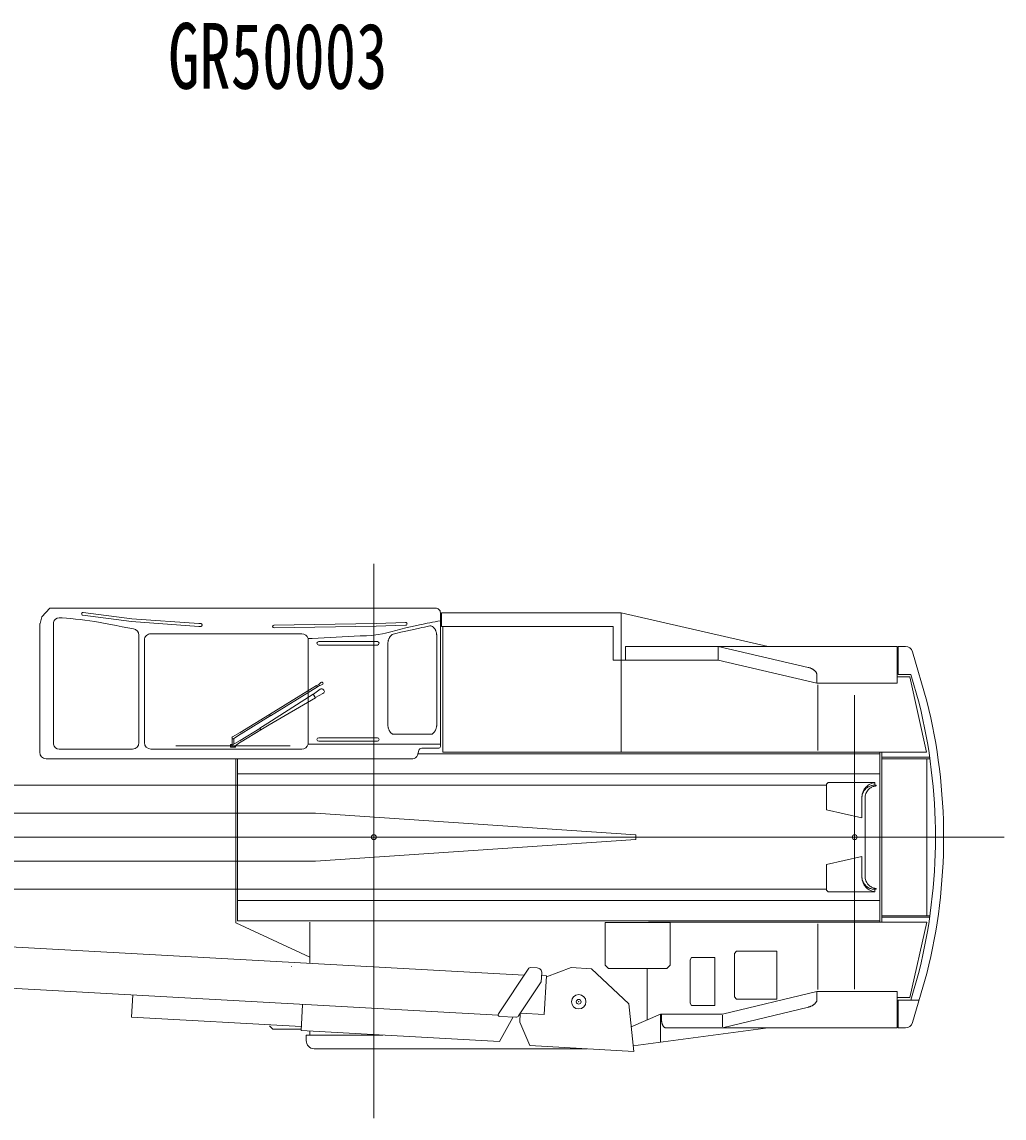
# Model space of a CAD drawing. Units: millimetres, scale not verified. Extents: x -34130 to 33905, y -21736 to 21716.
# Drawn here: x 6014 to 12142, y 14877 to 21716 of the extents above; entities that cross this region are included whole.
import ezdxf
from ezdxf.enums import TextEntityAlignment as Align

# ---------------------------------------------------------------- set-up
doc = ezdxf.new("R2010")
doc.units = ezdxf.units.MM
doc.header["$LTSCALE"] = 60
doc.header["$PDMODE"] = 32
doc.header["$PDSIZE"] = 30
doc.layers.add('0-0_0', color=3, linetype='Continuous', lineweight=18)
doc.styles.add('ＭＳ ゴシック', font='')
doc.styles.get('ＭＳ ゴシック').set_extended_font_data('MS Gothic')

msp = doc.modelspace()

# ---------------------------------------------------------------- linework, layer by layer
at = {"layer": '0-0_0', "color": 7}
for p, q in [((8209.47, 18334.38), (8209.47, 14876.98)), ((8594.56, 18059.38), (6186.76, 18059.38)), ((6698.97, 17991.98), (6396.06, 18031.08)), ((7117.66, 17962.18), (6698.97, 17991.98)), ((8624.56, 17194.48), (8624.56, 18029.38)), ((9753.56, 18029.48), (8631.47, 18029.48)), ((8631.47, 17944.48), (8631.47, 18029.48)), ((10669.47, 17819.48), (9753.56, 18029.48)), ((9753.56, 17734.48), (9753.56, 18029.48)), ((6124.56, 17963.28), (6124.56, 17159.38)), ((6210.87, 17209.38), (6210.87, 17969.38)), ((7129.56, 17944.88), (7116.76, 17944.88)), ((7129.56, 17962.18), (7117.06, 17962.18)), ((8224.37, 17963.58), (7586.47, 17953.38)), ((8224.76, 17946.28), (7586.76, 17936.08)), ((8407.47, 17969.18), (8224.37, 17963.58)), ((8407.97, 17951.88), (8224.76, 17946.28)), ((9703.56, 17944.48), (8631.47, 17944.48)), ((8639.47, 17159.48), (8639.47, 17944.48)), ((9703.56, 17734.48), (9703.56, 17944.48)), ((6743.87, 17219.48), (6743.87, 17889.68)), ((6778.16, 17218.98), (6778.16, 17859.88)), ((7824.56, 17869.38), (7799.37, 17869.38)), ((7800.56, 17209.48), (7800.56, 17869.38)), ((8124.56, 17885.28), (7824.56, 17869.48)), ((8602.56, 17339.48), (8602.56, 17879.58)), ((8231.47, 17850.38), (7865.56, 17850.38)), ((8231.66, 17828.38), (7865.56, 17828.38)), ((8296.16, 17339.48), (8296.16, 17828.48)), ((9779.47, 17734.48), (9779.47, 17819.48)), ((10420.37, 17819.48), (9779.47, 17819.48)), ((10357.47, 17734.48), (10357.47, 17819.48)), ((10357.47, 17819.38), (10919.26, 17689.18)), ((10420.37, 17819.48), (11472.26, 17819.48)), ((11480.97, 17645.18), (11480.97, 17819.48)), ((11527.56, 17819.48), (11480.97, 17819.48)), ((11571.06, 17786.58), (11660.47, 17478.88)), ((10357.47, 17734.48), (9703.56, 17734.48)), ((9752.47, 17159.48), (9752.47, 17734.48)), ((10357.47, 17734.38), (10974.47, 17591.38)), ((7865.37, 17582.88), (7853.26, 17575.48)), ((10974.47, 17591.48), (10974.47, 17641.58)), ((10979.47, 17170.88), (10979.47, 17580.38)), ((11474.47, 17629.48), (11552.87, 17629.48)), ((11559.06, 17645.18), (11480.97, 17645.18)), ((11552.87, 17629.48), (11658.76, 17159.48)), ((11559.06, 17645.18), (11611.26, 17465.58)), ((7831.47, 17522.68), (7548.97, 17340.78)), ((7852.56, 17576.58), (7557.76, 17395.58)), ((7858.66, 17566.78), (7563.76, 17385.78)), ((7831.47, 17522.68), (7845.66, 17499.68)), ((7832.37, 17521.28), (7875.16, 17552.38)), ((7844.76, 17501.08), (7891.87, 17525.18)), ((7852.56, 17576.58), (7858.66, 17566.78)), ((7870.06, 17575.18), (7857.97, 17567.78)), ((11209.47, 17514.68), (11209.47, 15680.78)), ((7555.47, 17330.08), (7845.66, 17499.68)), ((7558.26, 17394.68), (7376.16, 17282.98)), ((7563.16, 17386.58), (7381.16, 17274.88)), ((7557.76, 17395.58), (7563.76, 17385.78)), ((7498.56, 17308.08), (7376.37, 17233.08)), ((7548.97, 17340.78), (7497.76, 17309.38)), ((7497.76, 17309.38), (7504.37, 17298.68)), ((7555.47, 17330.08), (7504.37, 17298.68)), ((7325.56, 17207.98), (7325.56, 17244.58)), ((7375.16, 17282.58), (7327.16, 17255.48)), ((7380.26, 17274.18), (7334.47, 17243.58)), ((7335.56, 17211.28), (7335.56, 17244.38)), ((7503.56, 17299.98), (7381.37, 17224.98)), ((8231.47, 17250.38), (7865.56, 17250.38)), ((8563.37, 17271.38), (8335.37, 17271.38)), ((6703.87, 17179.38), (6245.56, 17179.38)), ((7760.56, 17179.38), (6818.16, 17179.38)), ((7687.56, 17199.48), (6973.56, 17199.48)), ((7315.56, 17190.88), (7315.56, 17207.98)), ((7325.56, 17207.98), (7315.56, 17207.98)), ((7345.56, 17190.88), (7315.56, 17190.88)), ((7375.06, 17232.58), (7326.76, 17206.48)), ((7380.37, 17224.08), (7335.16, 17192.88)), ((7345.56, 17190.88), (7345.56, 17200.08)), ((8624.56, 17209.48), (7799.37, 17209.48)), ((8231.66, 17228.38), (7865.56, 17228.38)), ((8481.16, 17140.68), (8490.16, 17170.28)), ((8614.56, 17184.48), (8509.26, 17184.48)), ((8452.47, 17119.38), (6164.56, 17119.38)), ((7348.56, 17119.38), (7348.56, 16094.38)), ((7358.56, 17119.38), (7358.56, 16108.38)), ((8484.16, 17150.38), (11367.47, 17150.38)), ((8639.47, 17159.48), (11658.76, 17159.48)), ((11367.47, 17159.48), (11367.47, 16099.38)), ((11379.47, 17159.48), (11379.47, 16099.38)), ((11379.47, 17128.38), (11677.47, 17128.38)), ((11379.47, 17119.38), (11680.47, 17119.38)), ((11659.47, 17119.38), (11659.47, 16139.38)), ((7358.56, 17024.38), (11367.47, 17024.38)), ((1053.76, 16629.38), (12141.76, 16629.38)), ((7358.56, 16234.38), (11367.47, 16234.38)), ((7348.56, 16094.38), (7809.46, 15880.68)), ((7358.56, 16108.38), (11367.47, 16108.38)), ((7809.46, 16098.38), (7809.46, 15842.28)), ((9652.26, 16096.38), (9652.26, 15831.38)), ((9652.26, 16096.38), (10058.66, 16096.38)), ((9922.47, 16099.38), (11660.37, 16099.38)), ((10058.66, 16096.38), (10058.66, 15831.38)), ((10979.47, 16087.98), (10979.47, 15679.68)), ((11379.47, 16139.38), (11678.66, 16139.38)), ((11379.47, 16130.38), (11677.37, 16130.38)), ((11554.47, 15629.38), (11660.37, 16099.38)), ((10183.06, 15864.38), (10190.66, 15879.38)), ((10190.66, 15879.38), (10337.66, 15879.38)), ((10337.66, 15879.38), (10337.66, 15579.38)), ((10459.06, 15904.38), (10471.76, 15919.38)), ((10459.06, 15904.38), (10459.06, 15634.38)), ((10471.76, 15919.38), (10724.06, 15919.38)), ((10724.06, 15919.38), (10724.06, 15619.38)), ((9673.66, 15809.98), (9652.26, 15831.38)), ((9673.66, 15809.98), (10037.26, 15809.98)), ((9914.47, 15809.98), (9914.47, 15488.48)), ((10037.26, 15809.98), (10058.66, 15831.38)), ((10183.06, 15864.38), (10183.06, 15594.38)), ((11559.06, 15613.68), (11611.26, 15793.28)), ((11571.06, 15472.28), (11660.47, 15779.98)), ((10974.47, 15667.48), (10384.47, 15524.48)), ((10974.47, 15667.48), (11474.47, 15667.48)), ((10974.47, 15667.48), (10974.47, 15617.38)), ((11474.47, 15667.48), (11474.47, 15439.48)), ((10183.06, 15594.38), (10190.66, 15579.38)), ((10459.06, 15634.38), (10471.76, 15619.38)), ((10471.76, 15619.38), (10724.06, 15619.38)), ((11474.47, 15629.38), (11554.47, 15629.38)), ((11480.97, 15613.68), (11480.97, 15439.48)), ((11612.16, 15613.68), (11480.97, 15613.68)), ((10190.66, 15579.38), (10337.66, 15579.38)), ((10384.47, 15439.48), (10921.66, 15569.68)), ((9815.47, 15445.48), (9997.56, 15524.48)), ((9997.56, 15524.48), (9997.56, 15349.58)), ((9997.56, 15524.48), (10384.47, 15524.48)), ((10004.47, 15524.48), (10004.47, 15490.68)), ((10384.47, 15519.98), (10384.47, 15446.98)), ((7559.16, 15452.08), (7579.16, 15432.08)), ((7579.16, 15432.08), (7755.66, 15432.08)), ((7787.47, 15394.38), (8265.26, 15394.38)), ((7787.47, 15394.38), (7787.47, 15360.58)), ((7809.46, 15419.58), (7809.46, 15394.38)), ((9827.66, 15326.88), (10669.56, 15439.48)), ((10033.87, 15439.48), (11474.47, 15439.48)), ((11527.56, 15439.48), (11480.97, 15439.48)), ((9537.37, 15309.38), (7836.16, 15309.38))]:
    msp.add_line(p, q, dxfattribs=at)
at = {"layer": '0-0_0', "color": 5}
for p, q in [((11044.47, 16970.38), (11034.47, 16960.38)), ((11044.47, 16970.38), (11334.47, 16970.38)), ((11209.47, 17006.28), (11209.47, 16629.38)), ((11334.47, 16970.38), (11334.47, 16954.38)), ((2634.56, 16954.38), (11026.47, 16954.38)), ((11026.47, 16954.38), (11034.47, 16954.38)), ((11034.47, 16799.38), (11034.47, 16960.38)), ((11334.47, 16954.38), (11344.47, 16954.38)), ((11344.47, 16954.38), (11344.47, 16949.28)), ((11254.47, 16874.38), (11254.47, 16749.38)), ((11274.47, 16874.38), (11274.47, 16629.38)), ((7844.47, 16779.38), (9844.47, 16644.38)), ((11254.47, 16749.38), (11034.47, 16799.38)), ((9844.47, 16629.38), (9844.47, 16644.38)), ((9844.47, 16629.38), (9844.47, 16614.38)), ((11209.47, 16252.58), (11209.47, 16629.38)), ((11274.47, 16384.38), (11274.47, 16629.38)), ((7844.47, 16479.38), (9844.47, 16614.38)), ((11254.47, 16509.38), (11034.47, 16459.38)), ((11254.47, 16384.38), (11254.47, 16509.38)), ((5344.47, 16479.38), (7844.47, 16479.38)), ((11034.47, 16459.38), (11034.47, 16298.38)), ((2634.56, 16304.38), (11026.47, 16304.38)), ((11026.47, 16304.38), (11034.47, 16304.38)), ((11044.47, 16288.38), (11034.47, 16298.38)), ((11044.47, 16288.38), (11334.47, 16288.38)), ((11334.47, 16288.38), (11334.47, 16304.38)), ((11334.47, 16304.38), (11344.47, 16304.38)), ((11344.47, 16304.38), (11344.47, 16309.58))]:
    msp.add_line(p, q, dxfattribs=at)
at = {"layer": '0-0_0', "color": 2}
for p, q in [((3280.26, 16092.48), (9146.97, 15768.38)), ((3266.06, 15835.88), (8985.06, 15519.88)), ((9175.87, 15811.88), (8986.56, 15526.88)), ((9184.76, 15816.38), (9228.97, 15813.88)), ((9285.97, 15757.98), (9441.37, 15815.48)), ((9441.37, 15815.48), (9567.87, 15808.48)), ((9800.47, 15590.38), (9568.16, 15808.48)), ((9254.16, 15727.38), (9257.26, 15782.28)), ((9256.37, 15766.08), (9286.26, 15764.48)), ((9272.97, 15522.38), (9286.26, 15764.48)), ((9254.16, 15727.38), (9112.97, 15514.68)), ((6697.16, 15506.58), (6704.87, 15645.88)), ((7755.16, 15422.58), (7763.97, 15583.38)), ((9120.16, 15475.68), (9123.16, 15530.58)), ((9123.56, 15530.58), (9272.97, 15522.38)), ((9831.16, 15293.18), (9800.47, 15590.38)), ((7756.56, 15448.08), (6697.16, 15506.58)), ((9076.66, 15504.88), (8993.56, 15354.18)), ((9095.26, 15505.78), (8994.37, 15511.38)), ((9076.66, 15504.88), (9076.76, 15506.88)), ((9111.66, 15512.88), (9112.16, 15512.88)), ((9112.16, 15512.88), (9112.16, 15513.58)), ((9120.16, 15475.68), (9182.16, 15329.08)), ((7755.16, 15422.58), (8993.56, 15354.18)), ((9182.16, 15329.08), (9831.16, 15293.18))]:
    msp.add_line(p, q, dxfattribs=at)
at = {"layer": '0-0_0', "color": 7}
for points in [[(6187.06, 18059.38), (6137.16, 18004.28), (6127.06, 17963.28)], [(6709.76, 17929.28), (6675.47, 17935.18), (6638.37, 17942.98), (6602.56, 17950.28), (6567.76, 17957.08), (6533.87, 17963.38), (6500.87, 17969.18), (6468.56, 17974.38), (6437.26, 17979.18), (6406.66, 17983.48), (6376.97, 17987.18), (6347.97, 17990.48), (6319.76, 17993.18), (6292.26, 17995.48), (6265.56, 17997.18), (6246.87, 17998.08)], [(7116.76, 17944.88), (6697.26, 17974.68), (6393.87, 18013.98)], [(7129.56, 17944.88), (7130.47, 17944.98), (7131.47, 17945.08), (7132.37, 17945.38), (7133.16, 17945.68), (7133.97, 17946.08), (7134.76, 17946.68), (7135.47, 17947.28), (7136.16, 17947.98), (7136.66, 17948.68), (7137.16, 17949.48), (7137.56, 17950.38), (7137.87, 17951.18), (7138.06, 17952.18), (7138.16, 17953.08), (7138.16, 17953.98), (7138.06, 17954.88), (7137.87, 17955.88), (7137.56, 17956.68), (7137.16, 17957.58), (7136.66, 17958.38), (7136.16, 17959.08), (7135.47, 17959.78), (7134.76, 17960.38), (7133.97, 17960.98), (7133.16, 17961.38), (7132.37, 17961.68), (7131.47, 17961.98), (7130.47, 17962.18), (7129.56, 17962.18)], [(8493.47, 17953.88), (8466.97, 17948.38), (8438.06, 17942.08), (8408.47, 17935.28), (8378.06, 17927.98), (8346.76, 17920.18), (8314.76, 17911.78), (8281.87, 17902.98), (8262.66, 17898.28), (8235.56, 17893.58), (8192.97, 17888.68), (8163.66, 17886.68), (8124.56, 17885.28)], [(8493.47, 17933.88), (8466.97, 17928.48), (8438.06, 17922.18), (8408.47, 17915.38), (8378.06, 17908.08), (8346.76, 17900.28), (8329.37, 17895.78)], [(8602.56, 17875.78), (8602.56, 17879.08), (8602.47, 17882.28), (8602.37, 17885.48), (8602.06, 17888.68), (8601.76, 17891.88), (8601.37, 17895.08), (8600.87, 17898.28), (8600.26, 17901.48), (8599.56, 17904.68), (8598.76, 17907.78), (8597.87, 17910.88), (8596.87, 17913.98), (8595.87, 17916.98), (8594.56, 17919.98), (8593.26, 17922.98), (8591.87, 17925.88), (8590.26, 17928.68), (8588.56, 17931.38), (8586.66, 17933.98), (8584.66, 17936.48), (8582.47, 17938.88), (8580.06, 17941.08), (8577.47, 17942.98), (8574.76, 17944.68), (8571.76, 17946.08), (8568.76, 17947.08), (8565.56, 17947.58), (8562.37, 17947.68), (8559.16, 17947.28)], [(7760.56, 17899.38), (7574.56, 17899.38), (6817.76, 17899.38)], [(8329.37, 17895.78), (8326.66, 17894.88), (8324.06, 17893.58), (8321.66, 17892.18), (8319.37, 17890.48), (8317.16, 17888.58), (8315.16, 17886.48), (8313.26, 17884.38), (8311.47, 17882.08), (8309.87, 17879.68), (8308.37, 17877.28), (8306.97, 17874.78), (8305.66, 17872.18), (8304.47, 17869.58), (8303.37, 17866.88), (8302.37, 17864.28), (8301.47, 17861.48), (8300.56, 17858.78), (8299.87, 17855.98), (8299.16, 17853.18), (8298.56, 17850.38), (8297.97, 17847.58), (8297.56, 17844.78), (8297.16, 17841.88), (8296.87, 17839.08), (8296.56, 17836.18), (8296.37, 17833.28), (8296.26, 17830.48), (8296.16, 17827.58), (8296.16, 17824.68)], [(10974.47, 17591.48), (11474.47, 17591.48), (11474.47, 17817.18)], [(10974.47, 17641.48), (10974.37, 17644.18), (10973.87, 17646.88), (10973.16, 17649.38), (10972.26, 17651.88), (10971.06, 17654.38), (10969.76, 17656.68), (10968.37, 17658.98), (10966.76, 17661.08), (10965.06, 17663.18), (10963.26, 17665.18), (10961.47, 17667.08), (10959.47, 17668.88), (10957.47, 17670.68), (10955.37, 17672.38), (10953.26, 17673.98), (10951.06, 17675.48), (10948.76, 17676.98), (10946.56, 17678.38), (10944.16, 17679.68), (10941.87, 17680.98), (10939.47, 17682.18), (10936.97, 17683.28), (10934.56, 17684.28), (10932.06, 17685.28), (10929.56, 17686.28), (10926.97, 17687.08), (10924.47, 17687.88), (10921.87, 17688.58), (10919.26, 17689.28)], [(8296.16, 17343.38), (8296.16, 17340.28), (8296.26, 17337.18), (8296.37, 17334.08), (8296.66, 17330.98), (8296.97, 17327.98), (8297.26, 17324.88), (8297.76, 17321.88), (8298.26, 17318.78), (8298.87, 17315.78), (8299.66, 17312.78), (8300.47, 17309.78), (8301.26, 17306.88), (8302.26, 17303.98), (8303.37, 17301.08), (8304.56, 17298.18), (8305.87, 17295.38), (8307.26, 17292.68), (8308.76, 17289.98), (8310.47, 17287.38), (8312.26, 17284.88), (8314.26, 17282.48), (8316.37, 17280.28), (8318.56, 17278.18), (8321.06, 17276.28), (8323.66, 17274.68), (8326.37, 17273.28), (8329.26, 17272.28), (8332.37, 17271.68), (8335.37, 17271.38)], [(8563.37, 17271.38), (8566.47, 17271.68), (8569.47, 17272.28), (8572.37, 17273.28), (8575.16, 17274.68), (8577.76, 17276.28), (8580.16, 17278.18), (8582.47, 17280.28), (8584.56, 17282.48), (8586.47, 17284.88), (8588.26, 17287.38), (8589.97, 17289.98), (8591.47, 17292.68), (8592.87, 17295.38), (8594.16, 17298.18), (8595.37, 17301.08), (8596.47, 17303.98), (8597.47, 17306.88), (8598.37, 17309.78), (8599.16, 17312.78), (8599.87, 17315.78), (8600.47, 17318.78), (8600.97, 17321.88), (8601.47, 17324.88), (8601.87, 17327.98), (8602.16, 17330.98), (8602.37, 17334.08), (8602.47, 17337.18), (8602.56, 17340.28), (8602.56, 17343.38)], [(10921.66, 15569.68), (10924.16, 15570.28), (10926.76, 15570.98), (10929.16, 15571.78), (10931.66, 15572.68), (10934.06, 15573.58), (10936.47, 15574.68), (10938.87, 15575.68), (10941.26, 15576.88), (10943.56, 15578.08), (10945.87, 15579.38), (10948.06, 15580.68), (10950.26, 15582.08), (10952.37, 15583.58), (10954.47, 15585.18), (10956.56, 15586.78), (10958.56, 15588.48), (10960.47, 15590.28), (10962.26, 15592.08), (10964.06, 15593.98), (10965.76, 15595.98), (10967.37, 15598.08), (10968.87, 15600.18), (10970.16, 15602.48), (10971.37, 15604.78), (10972.47, 15607.18), (10973.26, 15609.58), (10973.97, 15612.18), (10974.37, 15614.78), (10974.47, 15617.38)], [(10004.47, 15490.68), (10004.56, 15488.38), (10004.56, 15486.18), (10004.76, 15483.98), (10004.97, 15481.78), (10005.16, 15479.58), (10005.47, 15477.38), (10005.87, 15475.18), (10006.26, 15472.98), (10006.76, 15470.78), (10007.37, 15468.68), (10007.97, 15466.48), (10008.66, 15464.38), (10009.37, 15462.28), (10010.26, 15460.28), (10011.16, 15458.18), (10012.16, 15456.18), (10013.16, 15454.28), (10014.37, 15452.38), (10015.56, 15450.58), (10016.97, 15448.78), (10018.47, 15447.08), (10019.97, 15445.48), (10021.66, 15444.08), (10023.47, 15442.78), (10025.37, 15441.58), (10027.37, 15440.68), (10029.47, 15439.98), (10031.66, 15439.58), (10033.87, 15439.48)]]:
    msp.add_lwpolyline(points, dxfattribs=at)
at = {"layer": '0-0_0', "color": 5}
for points in [[(11254.47, 16878.38), (11255.76, 16893.58), (11256.97, 16899.68), (11259.47, 16908.38), (11264.47, 16920.18), (11269.47, 16928.78), (11274.47, 16935.68), (11279.47, 16941.48), (11284.47, 16946.38), (11289.47, 16950.68), (11294.47, 16954.28), (11299.47, 16957.48), (11304.47, 16960.28), (11309.47, 16962.68), (11314.47, 16964.68), (11319.47, 16966.38), (11324.47, 16967.78), (11329.47, 16968.88), (11334.47, 16969.68)], [(11254.47, 16874.38), (11255.76, 16888.48), (11256.97, 16894.28), (11259.47, 16902.28), (11264.47, 16913.18), (11269.47, 16921.08), (11274.47, 16927.38), (11279.47, 16932.48), (11284.47, 16936.88), (11289.47, 16940.58), (11294.47, 16943.68), (11299.47, 16946.38), (11304.47, 16948.58), (11309.47, 16950.38), (11314.47, 16951.88), (11319.47, 16952.98), (11324.47, 16953.78), (11329.47, 16954.28), (11334.47, 16954.38)], [(11274.47, 16874.38), (11275.76, 16888.08), (11276.97, 16893.58), (11279.47, 16901.38), (11284.47, 16911.88), (11289.47, 16919.38), (11294.47, 16925.38), (11299.47, 16930.28), (11304.47, 16934.38), (11309.47, 16937.88), (11314.47, 16940.78), (11319.47, 16943.18), (11324.47, 16945.18), (11329.47, 16946.68), (11334.47, 16947.88), (11339.47, 16948.78), (11344.47, 16949.28)], [(3169.47, 16649.38), (5344.47, 16779.38), (7844.47, 16779.38)], [(11254.47, 16384.38), (11255.76, 16370.38), (11256.97, 16364.58), (11259.47, 16356.58), (11264.47, 16345.68), (11269.47, 16337.78), (11274.47, 16331.48), (11279.47, 16326.38), (11284.47, 16321.98), (11289.47, 16318.28), (11294.47, 16315.18), (11299.47, 16312.48), (11304.47, 16310.28), (11309.47, 16308.48), (11314.47, 16306.98), (11319.47, 16305.88), (11324.47, 16305.08), (11329.47, 16304.58), (11334.47, 16304.38)], [(11254.47, 16380.38), (11255.76, 16365.28), (11256.97, 16359.08), (11259.47, 16350.48), (11264.47, 16338.68), (11269.47, 16330.08), (11274.47, 16323.18), (11279.47, 16317.38), (11284.47, 16312.48), (11289.47, 16308.18), (11294.47, 16304.58), (11299.47, 16301.38), (11304.47, 16298.58), (11309.47, 16296.18), (11314.47, 16294.18), (11319.47, 16292.48), (11324.47, 16291.08), (11329.47, 16289.98), (11334.47, 16289.18)], [(11274.47, 16384.38), (11275.76, 16370.78), (11276.97, 16365.18), (11279.47, 16357.48), (11284.47, 16346.98), (11289.47, 16339.38), (11294.47, 16333.48), (11299.47, 16328.48), (11304.47, 16324.38), (11309.47, 16320.98), (11314.47, 16318.08), (11319.47, 16315.68), (11324.47, 16313.68), (11329.47, 16312.18), (11334.47, 16310.98), (11339.47, 16310.08), (11344.47, 16309.58)]]:
    msp.add_lwpolyline(points, dxfattribs=at)
at = {"layer": '0-0_0', "color": 1}
msp.add_circle((7695.87, 15821.88), 0.5, dxfattribs=at)
msp.add_circle((7695.87, 15821.88), 0.5, dxfattribs=at)
msp.add_circle((7695.87, 15821.88), 0.5, dxfattribs=at)
at = {"layer": '0-0_0', "color": 2}
msp.add_circle((9487.66, 15602.58), 45, dxfattribs=at)
at = {"layer": '0-0_0', "color": 7}
for centre, radius, start, end in [((8594.56, 18029.38), 30, 359.99996, 90), ((6245.37, 17963.18), 35, 87.4733, 169.689), ((6394.97, 18022.48), 8.65, 81.3797, 262.6344), ((6703.87, 17889.68), 40, 0.00004, 81.5634), ((7586.66, 17944.68), 8.65, 90.9974, 270.8345), ((8407.76, 17960.58), 8.65, 270.7044, 91.7513), ((9344.76, 13941.28), 4101.85, 100.111, 101.978), ((9344.76, 13921.38), 4101.85, 101.042, 101.978), ((6818.16, 17859.38), 40, 89.3683, 180), ((7760.56, 17859.38), 40, 14.4775, 90), ((7865.56, 17839.38), 11, 90, 270), ((8231.47, 17839.38), 11, 270, 89.9999), ((11472.26, 17817.18), 2.2, 0, 90), ((11527.06, 17773.48), 46, 16.1917, 89.9983), ((7839.16, 17625.48), 50, 301.5388, 321.5451), ((7896.16, 17532.58), 50, 101.533, 121.539), ((7884.56, 17589.38), 8, 281.5326, 141.545), ((7884.56, 17539.38), 16, 297.1244, 125.953), ((8244.47, 16629.48), 3469, 359.99966, 13.9471), ((8244.47, 16629.38), 3520, 346.0365, 13.967), ((7330.56, 17249.38), 7, 118.927, 303.6912), ((7865.56, 17239.38), 11, 90, 270), ((8231.47, 17239.38), 11, 270, 89.9999), ((6245.56, 17214.38), 35, 188.213, 270), ((6703.87, 17219.48), 40, 270, 359.99996), ((6818.16, 17219.48), 40, 180, 270), ((7330.56, 17199.38), 8, 118.427, 304.6506), ((7760.56, 17219.38), 40, 270, 345.5239), ((8509.26, 17164.48), 20, 89.9999, 163.139), ((8614.56, 17194.48), 10, 270, 359.99996), ((6164.56, 17159.38), 40, 180, 270), ((8452.47, 17149.38), 30, 270, 343.1395), ((8244.47, 16629.38), 3469, 346.0529, 0.00014), ((11527.06, 15485.48), 46, 270.0017, 343.8083), ((7838.66, 15360.58), 51.2, 180, 267.1612)]:
    msp.add_arc(centre, radius, start, end, dxfattribs=at)
at = {"layer": '0-0_0', "color": 2}
for centre, radius, start, end in [((9184.16, 15806.38), 10, 86.8378, 146.412), ((9227.26, 15783.98), 30, 356.83777, 86.8378), ((8994.97, 15521.38), 10, 146.412, 266.8378), ((9096.37, 15525.78), 20, 266.8378, 326.412)]:
    msp.add_arc(centre, radius, start, end, dxfattribs=at)
at = {"layer": '0-0_0', "color": 1}
for p in [(8209.47, 16629.38), (11209.47, 16629.38), (9487.66, 15602.58)]:
    msp.add_point(p, dxfattribs=at)

# ---------------------------------------------------------------- texts
at = {"layer": '0-0_0', "color": 7, "style": 'ＭＳ ゴシック', "width": 0.7}
msp.add_text('GR50003', height=410.6, dxfattribs=at).set_placement((6925.56, 21175.78), align=Align.BOTTOM_LEFT)

doc.saveas('drawing.dxf')
